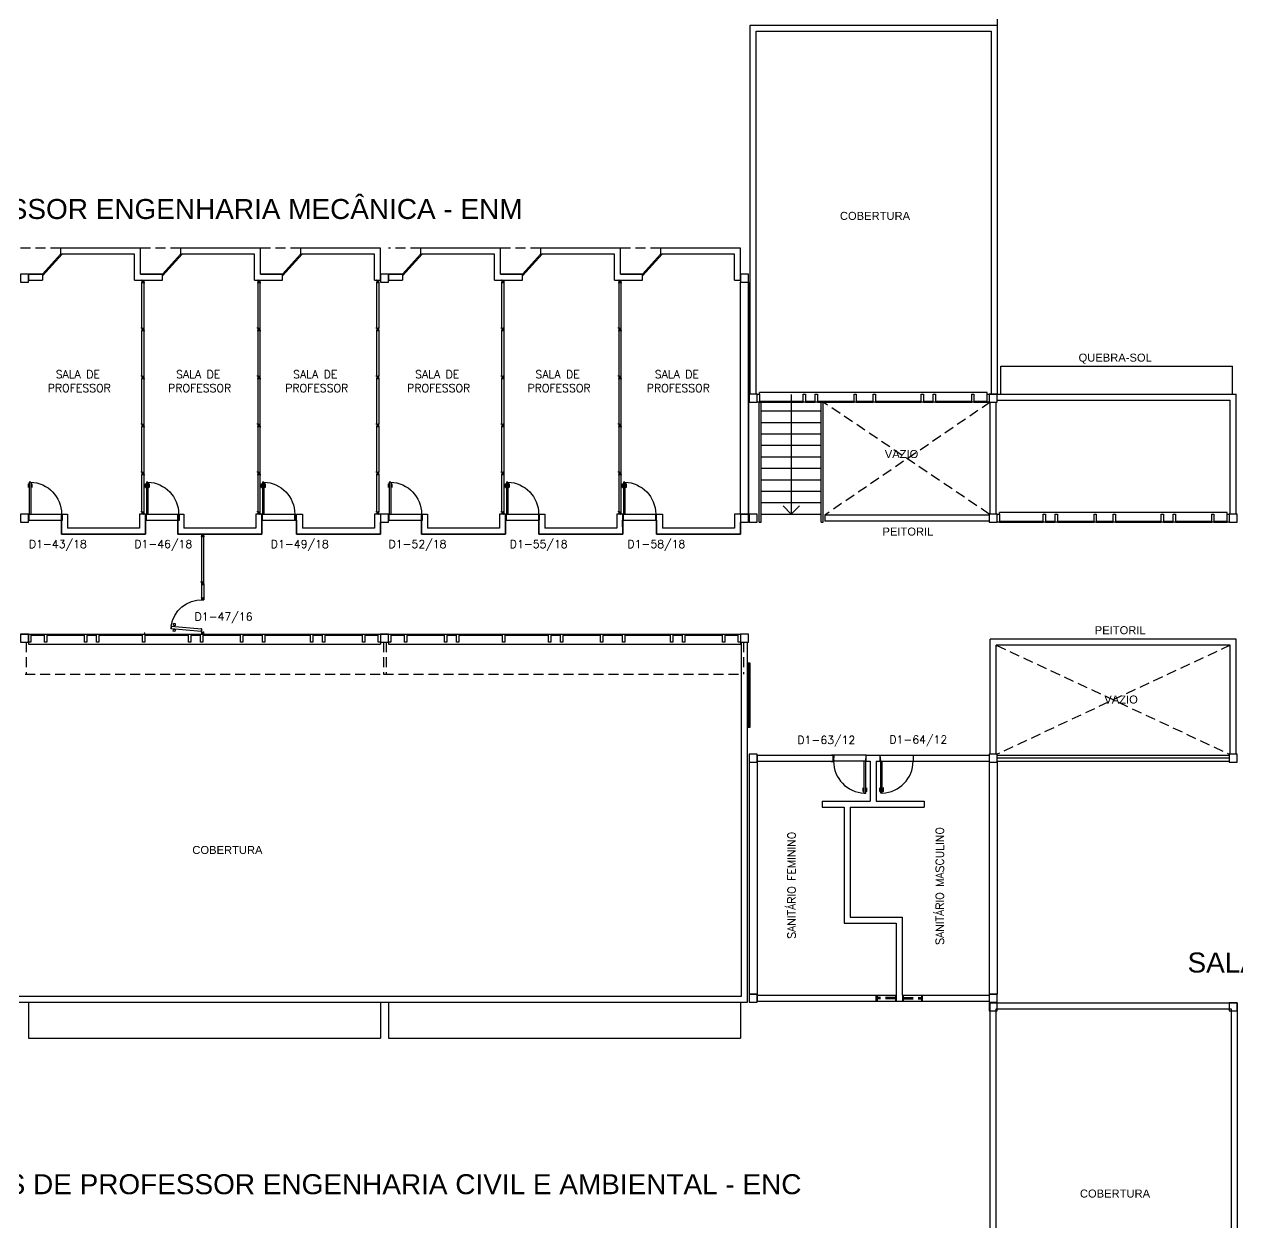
# Model space of a CAD drawing. Header units: millimetres. Extents: x 2280 to 2568, y 1267 to 1403.
# Drawn here: x 2357.79 to 2388.12, y 1322.44 to 1352.4 of the extents above; entities that cross this region are included whole.
import ezdxf

# ---------------------------------------------------------------- set-up
doc = ezdxf.new("R2010")
doc.units = ezdxf.units.MM
doc.linetypes.add('HIDDEN', pattern=[0.375, 0.25, -0.125])
for name, color, linetype in [('1', 1, 'Continuous'), ('ALV', 2, 'Continuous'), ('ALVENARIA', 2, 'Continuous'), ('DIV', 2, 'Continuous'), ('ENDEREÇO NOVO', 2, 'Continuous'), ('ESQ', 1, 'Continuous'), ('ESQUADRIAS', 1, 'Continuous'), ('ESTRUT', 2, 'Continuous'), ('JAN2', 1, 'HIDDEN'), ('MACANETA', 2, 'Continuous'), ('MARCO', 2, 'Continuous'), ('PainelFELTRO', 2, 'Continuous'), ('PISO', 1, 'Continuous'), ('PL-Áreas-Depto', 2, 'Continuous'), ('PORTA', 2, 'Continuous'), ('PROJ', 1, 'HIDDEN'), ('SOLEIRA', 1, 'Continuous'), ('TEXTO', 2, 'Continuous'), ('USO', 2, 'Continuous')]:
    doc.layers.add(name, color=color, linetype=linetype)
doc.styles.get("Standard").update_dxf_attribs({"font": 'arial.ttf'})
doc.styles.add('UNB-100', font='simplex.shx', dxfattribs={"height": 0.2})

# ---------------------------------------------------------------- blocks, each defined once
blk = doc.blocks.new('DOOR80')
at = {"layer": 'MACANETA', "color": 1}
for p, q in [((-0.015, -0.665), (-0.01, -0.665)), ((-0.015, -0.755), (-0.015, -0.665)), ((-0.015, -0.755), (0.012, -0.755)), ((-0.01, -0.755), (-0.01, -0.665)), ((-0.01, -0.735), (0.012, -0.735)), ((0.012, -0.763), (0.012, -0.728)), ((0.012, -0.728), (0.015, -0.728)), ((0.012, -0.763), (0.015, -0.763)), ((0.053, -0.728), (0.05, -0.728)), ((0.053, -0.763), (0.05, -0.763)), ((0.053, -0.763), (0.053, -0.728)), ((0.075, -0.735), (0.053, -0.735)), ((0.08, -0.755), (0.053, -0.755)), ((0.08, -0.665), (0.075, -0.665)), ((0.075, -0.755), (0.075, -0.665)), ((0.08, -0.755), (0.08, -0.665))]:
    blk.add_line(p, q, dxfattribs=at)
at = {"layer": 'PORTA'}
for p, q in [((0.015, -0.8), (0.015, 0)), ((0.015, 0), (0.05, 0)), ((0.05, -0.8), (0.05, 0)), ((0.05, -0.8), (0.015, -0.8))]:
    blk.add_line(p, q, dxfattribs=at)
at = {"layer": 'PORTA', "color": 1}
blk.add_arc((0.02, 0), 0.8, 272.1491, 0, dxfattribs=at)
blk = doc.blocks.new('DOOR-80')
at = {"layer": 'MACANETA', "color": 1}
for p, q in [((-0.08, -0.755), (-0.08, -0.665)), ((-0.08, -0.665), (-0.075, -0.665)), ((-0.08, -0.755), (-0.053, -0.755)), ((-0.075, -0.755), (-0.075, -0.665)), ((-0.075, -0.735), (-0.053, -0.735)), ((-0.053, -0.728), (-0.05, -0.728)), ((-0.053, -0.763), (-0.053, -0.728)), ((-0.053, -0.763), (-0.05, -0.763)), ((-0.012, -0.728), (-0.015, -0.728)), ((-0.012, -0.763), (-0.015, -0.763)), ((-0.012, -0.763), (-0.012, -0.728)), ((0.01, -0.735), (-0.012, -0.735)), ((0.015, -0.755), (-0.012, -0.755)), ((0.01, -0.755), (0.01, -0.665)), ((0.015, -0.665), (0.01, -0.665)), ((0.015, -0.755), (0.015, -0.665))]:
    blk.add_line(p, q, dxfattribs=at)
at = {"layer": 'PORTA'}
for p, q in [((-0.05, -0.8), (-0.05, 0)), ((-0.015, 0), (-0.05, 0)), ((-0.015, -0.8), (-0.015, 0)), ((-0.05, -0.8), (-0.015, -0.8))]:
    blk.add_line(p, q, dxfattribs=at)
at = {"layer": 'PORTA', "color": 1}
blk.add_arc((-0.02, 0), 0.8, 180, 267.8509, dxfattribs=at)
blk = doc.blocks.new('PORTA80')
at = {"layer": 'MARCO'}
for p, q in [((0, 0), (0.02, 0)), ((0, -0.15), (0, 0)), ((0.02, -0.15), (0.02, 0)), ((-0.002, -0.15), (-0.002, -0.15)), ((-0.002, -0.15), (-0.002, -0.15)), ((-0.002, -0.15), (-0.002, -0.15)), ((0.02, -0.15), (0, -0.15)), ((0.005, 0), (0.005, 0)), ((0.005, 0), (0.005, 0)), ((0.827, 0), (0.847, 0)), ((0.827, -0.15), (0.827, 0)), ((0.827, -0.15), (0.847, -0.15)), ((0.828, 0), (0.828, 0)), ((0.828, 0), (0.828, 0)), ((0.828, 0), (0.828, 0)), ((0.828, -0.15), (0.828, -0.15)), ((0.828, -0.15), (0.828, -0.15)), ((0.828, -0.15), (0.828, -0.15)), ((0.847, -0.15), (0.847, 0))]:
    blk.add_line(p, q, dxfattribs=at)
at = {"layer": 'SOLEIRA'}
for p, q in [((0.02, -0.15), (0.828, -0.15)), ((0.048, 0), (0.828, 0))]:
    blk.add_line(p, q, dxfattribs=at)
at = {"layer": 'PORTA', "xscale": -1, "rotation": 179.9999999948552}
blk.add_blockref('DOOR80', (0.005, 0), dxfattribs=at)
blk = doc.blocks.new('ESQ9')
at = {"layer": 'ALV'}
blk.add_line((-0.2, 0), (0, 0), dxfattribs=at)
at = {"layer": 'ESQ'}
for p, q in [((0.055, 0), (8.745, 0)), ((0, -0.2), (0, -0.25)), ((0, -0.25), (8.8, -0.25)), ((0.055, -0.025), (0.4, -0.025)), ((0.455, -0.025), (1.4, -0.025)), ((1.455, -0.025), (1.7, -0.025)), ((1.755, -0.025), (2.85, -0.025)), ((2.905, -0.025), (4, -0.025)), ((4.055, -0.025), (4.3, -0.025)), ((4.355, -0.025), (5.3, -0.025)), ((5.355, -0.025), (5.85, -0.025)), ((5.905, -0.025), (7.05, -0.025)), ((7.105, -0.025), (7.35, -0.025)), ((7.405, -0.025), (8.35, -0.025)), ((8.405, -0.025), (8.745, -0.025)), ((8.8, -0.2), (8.8, -0.25))]:
    blk.add_line(p, q, dxfattribs=at)
for points in [[(0, 0), (0.055, 0), (0.055, -0.2), (0, -0.2)], [(0.4, 0), (0.455, 0), (0.455, -0.2), (0.4, -0.2)], [(1.4, 0), (1.455, 0), (1.455, -0.2), (1.4, -0.2)], [(1.7, 0), (1.755, 0), (1.755, -0.2), (1.7, -0.2)], [(2.85, 0), (2.905, 0), (2.905, -0.2), (2.85, -0.2)], [(4, 0), (4.055, 0), (4.055, -0.2), (4, -0.2)], [(4.3, 0), (4.355, 0), (4.355, -0.2), (4.3, -0.2)], [(5.3, 0), (5.355, 0), (5.355, -0.2), (5.3, -0.2)], [(5.85, 0), (5.905, 0), (5.905, -0.2), (5.85, -0.2)], [(7.05, 0), (7.105, 0), (7.105, -0.2), (7.05, -0.2)], [(7.35, 0), (7.405, 0), (7.405, -0.2), (7.35, -0.2)], [(8.35, 0), (8.405, 0), (8.405, -0.2), (8.35, -0.2)], [(8.745, 0), (8.8, 0), (8.8, -0.2), (8.745, -0.2)]]:
    blk.add_lwpolyline(points, close=True, dxfattribs=at)
blk = doc.blocks.new('MTDIV')
for p, q in [((-0.0285, 0.0185), (-0.0285, 0.0285)), ((-0.0185, 0.0285), (-0.0285, 0.0285)), ((-0.0265, 0.0185), (-0.0285, 0.0185)), ((-0.0265, 0.0235), (-0.0265, 0.0265)), ((-0.0265, 0.0265), (-0.0185, 0.0265)), ((-0.0265, 0.0235), (0.0265, 0.0235)), ((-0.0215, 0.0235), (-0.0265, 0.0235)), ((-0.0265, 0.0185), (-0.0265, 0.0215)), ((-0.0265, 0.0215), (-0.0235, 0.0215)), ((-0.0235, 0.0215), (-0.0235, -0.0215)), ((-0.0215, 0.0235), (-0.0215, 0.0215)), ((-0.0215, 0.0215), (0.0215, 0.0215)), ((-0.0215, 0.0195), (0.0195, 0.0195)), ((-0.0215, 0.0195), (-0.0215, -0.0195)), ((-0.0185, 0.0265), (-0.0185, 0.0285)), ((-0.0049, 0), (0.0049, 0)), ((0, -0.0049), (0, 0.0049)), ((0.0115, 0.0095), (0.0115, 0.0075)), ((0.0195, 0.0095), (0.0115, 0.0095)), ((0.0215, 0.0075), (0.0115, 0.0075)), ((0.0135, 0.0075), (0.0135, 0.0055)), ((0.0215, 0.0055), (0.0135, 0.0055)), ((0.0185, 0.0265), (0.0185, 0.0285)), ((0.0185, 0.0285), (0.0285, 0.0285)), ((0.0185, 0.0265), (0.0265, 0.0265)), ((0.0195, 0.0195), (0.0195, 0.0095)), ((0.0215, 0.0235), (0.0215, 0.0075)), ((0.0215, 0.0235), (0.0265, 0.0235)), ((0.0215, 0.0055), (0.0215, -0.0055)), ((0.0235, 0.0215), (0.0235, -0.0215)), ((0.0265, 0.0215), (0.0235, 0.0215)), ((0.0265, 0.0235), (0.0265, 0.0265)), ((0.0265, 0.0185), (0.0265, 0.0215)), ((0.0265, 0.0185), (0.0285, 0.0185)), ((0.0285, 0.0185), (0.0285, 0.0285)), ((-0.0285, -0.0185), (-0.0285, -0.0285)), ((-0.0285, -0.0185), (-0.0265, -0.0185)), ((-0.0185, -0.0285), (-0.0285, -0.0285)), ((-0.0265, -0.0185), (-0.0265, -0.0215)), ((-0.0265, -0.0215), (-0.0235, -0.0215)), ((0.0265, -0.0235), (-0.0265, -0.0235)), ((-0.0265, -0.0235), (-0.0265, -0.0265)), ((-0.0215, -0.0235), (-0.0265, -0.0235)), ((-0.0185, -0.0265), (-0.0265, -0.0265)), ((-0.0215, -0.0195), (0.0195, -0.0195)), ((-0.0215, -0.0215), (0.0215, -0.0215)), ((-0.0215, -0.0215), (-0.0215, -0.0235)), ((-0.0185, -0.0265), (-0.0185, -0.0285)), ((0.0115, -0.0075), (0.0115, -0.0095)), ((0.0215, -0.0075), (0.0115, -0.0075)), ((0.0195, -0.0095), (0.0115, -0.0095)), ((0.0135, -0.0055), (0.0135, -0.0075)), ((0.0215, -0.0055), (0.0135, -0.0055)), ((0.0185, -0.0265), (0.0185, -0.0285)), ((0.0265, -0.0265), (0.0185, -0.0265)), ((0.0185, -0.0285), (0.0285, -0.0285)), ((0.0195, -0.0095), (0.0195, -0.0195)), ((0.0215, -0.0075), (0.0215, -0.0235)), ((0.0215, -0.0235), (0.0265, -0.0235)), ((0.0265, -0.0215), (0.0235, -0.0215)), ((0.0265, -0.0185), (0.0265, -0.0215)), ((0.0285, -0.0185), (0.0265, -0.0185)), ((0.0265, -0.0235), (0.0265, -0.0265)), ((0.0285, -0.0185), (0.0285, -0.0285))]:
    blk.add_line(p, q)
blk = doc.blocks.new('DIV12')
for p, q in [((-0.005, 0), (0.005, 0)), ((0, -0.005), (0, 0.005)), ((0.024, 0.018), (0.028, 0.018)), ((0.024, 0.018), (0.024, 0.016)), ((0.024, 0.016), (0.028, 0.016)), ((0.028, 0.03), (0.043, 0.03)), ((0.028, 0.018), (0.028, 0.03)), ((0.028, -0.017), (0.028, 0.016)), ((0.03, 0.028), (1.169, 0.028)), ((0.03, -0.029), (0.03, 0.028)), ((0.043, 0.03), (0.043, 0.028)), ((1.157, 0.03), (1.157, 0.028)), ((1.171, 0.03), (1.157, 0.03)), ((1.169, -0.029), (1.169, 0.028)), ((1.171, 0.018), (1.171, 0.03)), ((1.176, 0.018), (1.171, 0.018)), ((1.176, 0.016), (1.171, 0.016)), ((1.171, -0.017), (1.171, 0.016)), ((1.176, 0.018), (1.176, 0.016)), ((1.195, 0), (1.205, 0)), ((1.2, -0.005), (1.2, 0.005)), ((0.024, -0.017), (0.028, -0.017)), ((0.024, -0.017), (0.024, -0.019)), ((0.024, -0.019), (0.028, -0.019)), ((0.028, -0.031), (0.028, -0.019)), ((0.028, -0.031), (0.043, -0.031)), ((0.03, -0.029), (1.169, -0.029)), ((0.043, -0.029), (0.043, -0.031)), ((1.157, -0.029), (1.157, -0.031)), ((1.171, -0.031), (1.157, -0.031)), ((1.176, -0.017), (1.171, -0.017)), ((1.176, -0.019), (1.171, -0.019)), ((1.171, -0.031), (1.171, -0.019)), ((1.176, -0.017), (1.176, -0.019))]:
    blk.add_line(p, q)
blk = doc.blocks.new('ESQ6')
at = {"layer": 'ESQ'}
for p, q in [((-0.24, 5.745), (-0.24, 0.055)), ((-0.2, 5.745), (-0.24, 5.745)), ((-0.2, 5.745), (-0.2, 5.745)), ((-0.025, 5.415), (-0.025, 5.745)), ((0, 5.415), (0, 5.745)), ((-0.025, 4.455), (-0.025, 5.36)), ((0, 4.455), (0, 5.36)), ((-0.025, 4.155), (-0.025, 4.4)), ((0, 4.155), (0, 4.4)), ((-0.025, 2.955), (-0.025, 4.1)), ((0, 2.955), (0, 4.1)), ((-0.025, 2.475), (-0.025, 2.9)), ((0, 2.475), (0, 2.9)), ((-0.025, 1.505), (-0.025, 2.42)), ((0, 1.505), (0, 2.42)), ((-0.025, 1.205), (-0.025, 1.45)), ((0, 1.205), (0, 1.45)), ((-0.025, 0.055), (-0.025, 1.15)), ((0, 0.055), (0, 1.15)), ((-0.2, 0.055), (-0.24, 0.055))]:
    blk.add_line(p, q, dxfattribs=at)
for points in [[(0, 5.745), (-0.2, 5.745), (-0.2, 5.8), (0, 5.8)], [(0, 5.36), (-0.2, 5.36), (-0.2, 5.415), (0, 5.415)], [(0, 4.4), (-0.2, 4.4), (-0.2, 4.455), (0, 4.455)], [(0, 4.1), (-0.2, 4.1), (-0.2, 4.155), (0, 4.155)], [(0, 2.9), (-0.2, 2.9), (-0.2, 2.955), (0, 2.955)], [(0, 2.42), (-0.2, 2.42), (-0.2, 2.475), (0, 2.475)], [(0, 1.45), (-0.2, 1.45), (-0.2, 1.505), (0, 1.505)], [(0, 1.15), (-0.2, 1.15), (-0.2, 1.205), (0, 1.205)], [(0, 0), (-0.2, 0), (-0.2, 0.055), (0, 0.055)]]:
    blk.add_lwpolyline(points, close=True, dxfattribs=at)
blk = doc.blocks.new('PainelFELTRO')
at = {"layer": 'PainelFELTRO'}
blk.add_hatch(color=256, dxfattribs=at).paths.add_polyline_path([(0.01, 0.06), (0.01, 0.03), (1.59, 0.03), (1.59, 0.06)])
for p, q in [((1.6, 0.07), (0, 0.07)), ((0, 0.07), (0, 0.02)), ((0, 0.02), (1.6, 0.02)), ((1.59, 0.06), (0.01, 0.06)), ((0.01, 0.06), (0.01, 0.03)), ((0.01, 0.03), (1.59, 0.03)), ((1.59, 0.03), (1.59, 0.06)), ((1.6, 0.02), (1.6, 0.07))]:
    blk.add_line(p, q, dxfattribs=at)
at = {"layer": 'PainelFELTRO', "color": 1}
for p, q in [((0, 0), (1.6, 0)), ((0.05, 0.02), (0.05, 0)), ((1.55, 0), (1.55, 0.02))]:
    blk.add_line(p, q, dxfattribs=at)
blk = doc.blocks.new('PLXD')
at = {"color": 1}
for p, q in [((-0.194, 0.727), (-0.233, 0.723)), ((-0.229, 0.673), (-0.233, 0.723)), ((-0.189, 0.677), (-0.229, 0.673)), ((-0.192, 0.712), (-0.194, 0.727)), ((-0.164, 0.714), (-0.192, 0.712)), ((-0.162, 0.694), (-0.19, 0.692)), ((-0.189, 0.677), (-0.19, 0.692)), ((-0.107, 0.719), (-0.079, 0.722)), ((-0.106, 0.7), (-0.077, 0.702)), ((-0.08, 0.737), (-0.041, 0.74)), ((-0.079, 0.722), (-0.08, 0.737)), ((-0.076, 0.687), (-0.077, 0.702)), ((-0.076, 0.687), (-0.036, 0.691)), ((-0.036, 0.691), (-0.041, 0.74))]:
    blk.add_line(p, q, dxfattribs=at)
at = {"color": 2}
for p, q in [((-0.172, 0.786), (-0.161, 0.787)), ((-0.172, 0.786), (-0.171, 0.772)), ((-0.169, 0.772), (-0.171, 0.772)), ((-0.17, 0.784), (-0.114, 0.789)), ((-0.17, 0.784), (-0.103, 0.028)), ((-0.159, 0.792), (-0.161, 0.792)), ((-0.161, 0.792), (-0.161, 0.787)), ((-0.159, 0.792), (-0.159, 0.787)), ((-0.159, 0.787), (-0.126, 0.79)), ((-0.124, 0.795), (-0.126, 0.795)), ((-0.124, 0.795), (-0.124, 0.79)), ((-0.124, 0.79), (-0.112, 0.791)), ((-0.114, 0.789), (-0.046, 0.033)), ((-0.112, 0.791), (-0.11, 0.777)), ((-0.105, 0.026), (-0.106, 0.04)), ((-0.104, 0.04), (-0.106, 0.04)), ((-0.105, 0.026), (-0.093, 0.027)), ((-0.103, 0.028), (-0.046, 0.033)), ((-0.092, 0.022), (-0.093, 0.027)), ((-0.09, 0.022), (-0.092, 0.022)), ((-0.091, 0.027), (-0.058, 0.03)), ((-0.09, 0.022), (-0.091, 0.027)), ((-0.057, 0.025), (-0.058, 0.03)), ((-0.055, 0.025), (-0.057, 0.025)), ((-0.056, 0.03), (-0.044, 0.031)), ((-0.055, 0.025), (-0.056, 0.03)), ((-0.045, 0.045), (-0.047, 0.045)), ((-0.044, 0.031), (-0.045, 0.045)), ((-0.008, 0), (0.006, 0)), ((0, 0.007), (0, -0.006))]:
    blk.add_line(p, q, dxfattribs=at)
for p, q in [((-0.126, 0.795), (-0.126, 0.79)), ((-0.11, 0.777), (-0.112, 0.777))]:
    blk.add_line(p, q)
at = {"color": 1}
blk.add_arc((-0.064, 0.029), 0.764, 98.125, 182.1419, dxfattribs=at)
blk = doc.blocks.new('G')
at = {"layer": 'DIV'}
for p, q in [((65.356, 72.4), (65.356, 72.385)), ((65.356, 72.4), (65.368, 72.4)), ((65.358, 72.385), (65.356, 72.385)), ((65.358, 72.398), (65.358, 72.013)), ((65.358, 72.398), (65.415, 72.398)), ((65.368, 72.405), (65.368, 72.4)), ((65.37, 72.405), (65.368, 72.405)), ((65.37, 72.405), (65.37, 72.4)), ((65.37, 72.4), (65.403, 72.4)), ((65.381, 72.428), (65.392, 72.428)), ((65.386, 72.433), (65.386, 72.423)), ((65.403, 72.405), (65.403, 72.4)), ((65.405, 72.405), (65.403, 72.405)), ((65.405, 72.405), (65.405, 72.4)), ((65.405, 72.4), (65.417, 72.4)), ((65.415, 72.398), (65.415, 72.012)), ((65.417, 72.385), (65.415, 72.385)), ((65.417, 72.4), (65.417, 72.385)), ((65.356, 71.214), (65.368, 71.214)), ((65.37, 71.209), (65.368, 71.209)), ((65.405, 71.209), (65.403, 71.209))]:
    blk.add_line(p, q, dxfattribs=at)
at = {"layer": 'MACANETA'}
blk.add_line((65.387, 72.013), (65.415, 72.013), dxfattribs=at)
at = {"layer": 'DIV', "rotation": 270}
blk.add_blockref('DIV12', (65.386, 73.628), dxfattribs=at)
at = {"layer": 'DIV'}
for p in [(65.386, 72.428), (65.386, 72.042), (65.386, 71.185)]:
    blk.add_blockref('MTDIV', p, dxfattribs=at)
at = {"layer": 'DIV', "xscale": -1, "rotation": 90.00000000000159}
blk.add_blockref('PLXD', (65.387, 71.185), dxfattribs=at)

msp = doc.modelspace()

# ---------------------------------------------------------------- linework, layer by layer
at = {"layer": '1'}
msp.add_lwpolyline([(2376.962, 1343.144), (2376.962, 1340.158), (2376.76, 1340.361), (2376.962, 1340.158), (2377.165, 1340.361)], dxfattribs=at)
at = {"layer": 'ALV'}
for p, q in [((2382.112, 1352.578), (2382.112, 1343.158)), ((2375.937, 1352.378), (2382.112, 1352.378)), ((2375.937, 1343.158), (2375.937, 1352.378)), ((2376.087, 1352.228), (2381.962, 1352.228)), ((2376.087, 1343.158), (2376.087, 1352.228)), ((2381.962, 1352.228), (2381.962, 1343.158)), ((2357.892, 1346.158), (2357.892, 1346.008)), ((2366.892, 1346.158), (2366.892, 1346.008)), ((2375.692, 1345.958), (2375.892, 1345.958)), ((2382.202, 1343.858), (2387.993, 1343.858)), ((2382.202, 1343.158), (2382.202, 1343.858)), ((2387.993, 1343.158), (2387.993, 1343.858)), ((2381.937, 1343.158), (2388.087, 1343.158)), ((2382.112, 1343.008), (2387.937, 1343.008)), ((2387.937, 1340.158), (2387.937, 1343.008)), ((2388.087, 1340.158), (2388.087, 1343.158)), ((2381.937, 1340.158), (2381.937, 1342.958)), ((2382.087, 1340.158), (2382.087, 1342.958)), ((2375.692, 1340.158), (2375.892, 1340.158)), ((2381.912, 1340.133), (2377.799, 1340.133)), ((2377.799, 1340.133), (2377.799, 1339.983)), ((2381.912, 1339.983), (2377.799, 1339.983)), ((2357.892, 1337.133), (2357.892, 1336.983)), ((2375.717, 1328.108), (2375.717, 1336.958)), ((2375.867, 1327.958), (2375.867, 1336.958)), ((2388.087, 1337.033), (2381.937, 1337.033)), ((2381.937, 1334.158), (2381.937, 1337.033)), ((2388.087, 1334.158), (2388.087, 1337.033)), ((2387.937, 1336.883), (2382.087, 1336.883)), ((2382.087, 1334.158), (2382.087, 1336.883)), ((2387.937, 1334.158), (2387.937, 1336.883)), ((2375.912, 1333.958), (2376.112, 1333.958)), ((2376.112, 1334.133), (2376.112, 1333.958)), ((2381.912, 1334.133), (2381.912, 1333.958)), ((2381.912, 1333.958), (2382.112, 1333.958)), ((2382.112, 1334.133), (2387.912, 1334.133)), ((2382.112, 1333.983), (2387.912, 1333.983)), ((2375.912, 1328.158), (2376.112, 1328.158)), ((2376.112, 1328.158), (2376.112, 1327.983)), ((2381.912, 1328.158), (2382.112, 1328.158)), ((2381.912, 1328.158), (2381.912, 1327.983)), ((2348.717, 1327.958), (2375.867, 1327.958)), ((2348.867, 1328.108), (2375.717, 1328.108)), ((2357.892, 1327.958), (2357.892, 1327.058)), ((2366.692, 1327.958), (2366.692, 1327.058)), ((2366.892, 1327.958), (2366.892, 1327.058)), ((2375.692, 1327.958), (2375.692, 1327.058)), ((2381.937, 1327.938), (2388.112, 1327.938)), ((2381.937, 1318.718), (2381.937, 1327.938)), ((2388.112, 1327.938), (2388.112, 1318.718)), ((2382.087, 1327.788), (2387.962, 1327.788)), ((2382.087, 1318.718), (2382.087, 1327.788)), ((2387.962, 1327.788), (2387.962, 1318.718)), ((2357.892, 1327.058), (2366.692, 1327.058)), ((2366.892, 1327.058), (2375.692, 1327.058))]:
    msp.add_line(p, q, dxfattribs=at)
at = {"layer": 'ALVENARIA'}
for p, q in [((2358.692, 1346.808), (2358.692, 1346.658)), ((2360.692, 1346.808), (2358.692, 1346.808)), ((2360.542, 1346.658), (2358.692, 1346.658)), ((2360.542, 1346.008), (2360.542, 1346.658)), ((2360.692, 1346.158), (2360.692, 1346.808)), ((2363.692, 1346.808), (2361.692, 1346.808)), ((2361.692, 1346.808), (2361.692, 1346.658)), ((2363.542, 1346.658), (2361.692, 1346.658)), ((2363.542, 1346.008), (2363.542, 1346.658)), ((2363.692, 1346.158), (2363.692, 1346.808)), ((2366.692, 1346.808), (2364.692, 1346.808)), ((2364.692, 1346.808), (2364.692, 1346.658)), ((2366.542, 1346.658), (2364.692, 1346.658)), ((2366.542, 1346.008), (2366.542, 1346.658)), ((2366.692, 1346.008), (2366.692, 1346.808)), ((2369.692, 1346.808), (2367.692, 1346.808)), ((2367.692, 1346.808), (2367.692, 1346.658)), ((2369.542, 1346.658), (2367.692, 1346.658)), ((2369.542, 1346.008), (2369.542, 1346.658)), ((2369.692, 1346.158), (2369.692, 1346.808)), ((2372.692, 1346.808), (2370.692, 1346.808)), ((2370.692, 1346.808), (2370.692, 1346.658)), ((2372.542, 1346.658), (2370.692, 1346.658)), ((2372.542, 1346.008), (2372.542, 1346.658)), ((2372.692, 1346.158), (2372.692, 1346.808)), ((2375.692, 1346.808), (2373.692, 1346.808)), ((2373.692, 1346.808), (2373.692, 1346.658)), ((2375.542, 1346.658), (2373.692, 1346.658)), ((2375.542, 1346.008), (2375.542, 1346.658)), ((2375.692, 1346.008), (2375.692, 1346.808)), ((2357.892, 1346.158), (2358.242, 1346.158)), ((2357.892, 1346.008), (2358.242, 1346.008)), ((2358.242, 1346.158), (2358.242, 1346.008)), ((2360.542, 1346.008), (2361.242, 1346.008)), ((2360.692, 1346.158), (2361.242, 1346.158)), ((2361.242, 1346.008), (2361.242, 1346.158)), ((2363.542, 1346.008), (2364.242, 1346.008)), ((2363.692, 1346.158), (2364.242, 1346.158)), ((2364.242, 1346.008), (2364.242, 1346.158)), ((2366.542, 1346.008), (2366.692, 1346.008)), ((2366.892, 1346.158), (2367.242, 1346.158)), ((2366.892, 1346.008), (2367.242, 1346.008)), ((2367.242, 1346.158), (2367.242, 1346.008)), ((2369.542, 1346.008), (2370.242, 1346.008)), ((2369.692, 1346.158), (2370.242, 1346.158)), ((2370.242, 1346.008), (2370.242, 1346.158)), ((2372.542, 1346.008), (2373.242, 1346.008)), ((2372.692, 1346.158), (2373.242, 1346.158)), ((2373.242, 1346.008), (2373.242, 1346.158)), ((2375.542, 1346.008), (2375.692, 1346.008)), ((2375.692, 1340.158), (2375.692, 1345.958)), ((2375.892, 1345.958), (2375.892, 1340.158)), ((2358.72, 1339.658), (2358.72, 1340.158)), ((2358.72, 1340.158), (2358.87, 1340.158)), ((2358.87, 1340.158), (2358.87, 1339.808)), ((2360.82, 1340.158), (2360.67, 1340.158)), ((2360.67, 1340.158), (2360.67, 1339.808)), ((2360.82, 1340.158), (2360.82, 1339.658)), ((2361.622, 1339.658), (2361.622, 1340.158)), ((2361.622, 1340.158), (2361.772, 1340.158)), ((2361.772, 1340.158), (2361.772, 1339.808)), ((2363.722, 1340.158), (2363.572, 1340.158)), ((2363.572, 1340.158), (2363.572, 1339.808)), ((2363.722, 1340.158), (2363.722, 1339.658)), ((2364.592, 1339.658), (2364.592, 1340.158)), ((2364.592, 1340.158), (2364.742, 1340.158)), ((2364.742, 1340.158), (2364.742, 1339.808)), ((2366.692, 1340.158), (2366.542, 1340.158)), ((2366.542, 1340.158), (2366.542, 1339.808)), ((2366.692, 1340.158), (2366.692, 1339.658)), ((2367.72, 1340.158), (2367.87, 1340.158)), ((2367.72, 1339.658), (2367.72, 1340.158)), ((2367.87, 1340.158), (2367.87, 1339.808)), ((2369.67, 1340.158), (2369.67, 1339.808)), ((2369.82, 1340.158), (2369.67, 1340.158)), ((2369.82, 1340.158), (2369.82, 1339.658)), ((2370.646, 1340.158), (2370.796, 1340.158)), ((2370.646, 1339.658), (2370.646, 1340.158)), ((2370.796, 1340.158), (2370.796, 1339.808)), ((2372.596, 1340.158), (2372.596, 1339.808)), ((2372.746, 1340.158), (2372.596, 1340.158)), ((2372.746, 1340.158), (2372.746, 1339.658)), ((2373.592, 1339.658), (2373.592, 1340.158)), ((2373.592, 1340.158), (2373.742, 1340.158)), ((2373.742, 1340.158), (2373.742, 1339.808)), ((2375.542, 1340.158), (2375.542, 1339.808)), ((2375.692, 1340.158), (2375.542, 1340.158)), ((2375.692, 1340.158), (2375.692, 1339.658)), ((2360.82, 1339.658), (2358.72, 1339.658)), ((2360.67, 1339.808), (2358.87, 1339.808)), ((2363.722, 1339.658), (2361.622, 1339.658)), ((2363.572, 1339.808), (2361.772, 1339.808)), ((2366.692, 1339.658), (2364.592, 1339.658)), ((2366.542, 1339.808), (2364.742, 1339.808)), ((2369.82, 1339.658), (2367.72, 1339.658)), ((2369.67, 1339.808), (2367.87, 1339.808)), ((2372.746, 1339.658), (2370.646, 1339.658)), ((2372.596, 1339.808), (2370.796, 1339.808)), ((2375.692, 1339.658), (2373.592, 1339.658)), ((2375.542, 1339.808), (2373.742, 1339.808)), ((2375.912, 1333.958), (2375.912, 1328.158)), ((2376.112, 1334.133), (2378.007, 1334.133)), ((2376.112, 1333.983), (2378.007, 1333.983)), ((2376.112, 1333.958), (2376.112, 1328.158)), ((2378.007, 1333.983), (2378.007, 1334.133)), ((2378.837, 1333.983), (2378.837, 1334.133)), ((2378.837, 1334.133), (2379.187, 1334.133)), ((2378.837, 1333.983), (2378.937, 1333.983)), ((2378.937, 1333.983), (2378.937, 1332.983)), ((2379.087, 1333.983), (2379.187, 1333.983)), ((2379.087, 1333.983), (2379.087, 1332.983)), ((2379.187, 1333.983), (2379.187, 1334.133)), ((2380.017, 1333.983), (2380.017, 1334.133)), ((2380.017, 1334.133), (2381.912, 1334.133)), ((2380.017, 1333.983), (2381.912, 1333.983)), ((2381.912, 1333.958), (2381.912, 1328.158)), ((2382.112, 1333.958), (2382.112, 1328.158)), ((2377.737, 1332.983), (2378.937, 1332.983)), ((2377.737, 1332.983), (2377.737, 1332.833)), ((2379.087, 1332.983), (2380.287, 1332.983)), ((2380.287, 1332.983), (2380.287, 1332.833)), ((2377.737, 1332.833), (2378.287, 1332.833)), ((2378.287, 1332.833), (2378.287, 1329.933)), ((2378.437, 1332.833), (2378.437, 1330.083)), ((2378.437, 1332.833), (2380.287, 1332.833)), ((2378.287, 1329.933), (2379.587, 1329.933)), ((2378.437, 1330.083), (2379.737, 1330.083)), ((2379.587, 1329.933), (2379.587, 1328.133)), ((2379.737, 1330.083), (2379.737, 1328.133)), ((2376.112, 1328.133), (2379.587, 1328.133)), ((2379.086, 1327.983), (2379.086, 1328.133)), ((2379.586, 1328.133), (2379.586, 1327.983)), ((2379.737, 1328.133), (2381.912, 1328.133)), ((2379.738, 1328.133), (2379.738, 1327.983)), ((2380.238, 1327.983), (2380.238, 1328.133)), ((2376.112, 1327.983), (2381.912, 1327.983))]:
    msp.add_line(p, q, dxfattribs=at)
at = {"layer": 'DIV'}
for p, q in [((2360.744, 1341.177), (2360.755, 1341.177)), ((2360.75, 1341.183), (2360.75, 1341.172)), ((2363.646, 1341.177), (2363.656, 1341.177)), ((2363.651, 1341.183), (2363.651, 1341.172)), ((2366.616, 1341.177), (2366.627, 1341.177)), ((2366.621, 1341.183), (2366.621, 1341.172)), ((2369.744, 1341.177), (2369.754, 1341.177)), ((2369.749, 1341.183), (2369.749, 1341.172)), ((2372.67, 1341.177), (2372.68, 1341.177)), ((2372.675, 1341.183), (2372.675, 1341.172)), ((2360.719, 1341.149), (2360.731, 1341.149)), ((2360.719, 1341.149), (2360.719, 1341.135)), ((2360.721, 1341.135), (2360.719, 1341.135)), ((2360.721, 1341.147), (2360.721, 1340.216)), ((2360.721, 1341.147), (2360.778, 1341.147)), ((2360.733, 1341.154), (2360.731, 1341.154)), ((2360.731, 1341.154), (2360.731, 1341.149)), ((2360.733, 1341.154), (2360.733, 1341.149)), ((2360.733, 1341.149), (2360.766, 1341.149)), ((2360.768, 1341.154), (2360.766, 1341.154)), ((2360.766, 1341.154), (2360.766, 1341.149)), ((2360.768, 1341.154), (2360.768, 1341.149)), ((2360.768, 1341.149), (2360.78, 1341.149)), ((2360.778, 1341.147), (2360.778, 1340.216)), ((2360.78, 1341.135), (2360.778, 1341.135)), ((2360.78, 1341.149), (2360.78, 1341.135)), ((2363.62, 1341.149), (2363.632, 1341.149)), ((2363.62, 1341.149), (2363.62, 1341.135)), ((2363.622, 1341.135), (2363.62, 1341.135)), ((2363.622, 1341.147), (2363.622, 1340.216)), ((2363.622, 1341.147), (2363.679, 1341.147)), ((2363.634, 1341.154), (2363.632, 1341.154)), ((2363.632, 1341.154), (2363.632, 1341.149)), ((2363.634, 1341.154), (2363.634, 1341.149)), ((2363.634, 1341.149), (2363.667, 1341.149)), ((2363.669, 1341.154), (2363.667, 1341.154)), ((2363.667, 1341.154), (2363.667, 1341.149)), ((2363.669, 1341.154), (2363.669, 1341.149)), ((2363.669, 1341.149), (2363.681, 1341.149)), ((2363.679, 1341.147), (2363.679, 1340.216)), ((2363.681, 1341.135), (2363.679, 1341.135)), ((2363.681, 1341.149), (2363.681, 1341.135)), ((2366.591, 1341.149), (2366.603, 1341.149)), ((2366.591, 1341.149), (2366.591, 1341.135)), ((2366.593, 1341.135), (2366.591, 1341.135)), ((2366.593, 1341.147), (2366.593, 1340.216)), ((2366.593, 1341.147), (2366.65, 1341.147)), ((2366.605, 1341.154), (2366.603, 1341.154)), ((2366.603, 1341.154), (2366.603, 1341.149)), ((2366.605, 1341.154), (2366.605, 1341.149)), ((2366.605, 1341.149), (2366.638, 1341.149)), ((2366.64, 1341.154), (2366.638, 1341.154)), ((2366.638, 1341.154), (2366.638, 1341.149)), ((2366.64, 1341.154), (2366.64, 1341.149)), ((2366.64, 1341.149), (2366.652, 1341.149)), ((2366.65, 1341.147), (2366.65, 1340.216)), ((2366.652, 1341.135), (2366.65, 1341.135)), ((2366.652, 1341.149), (2366.652, 1341.135)), ((2369.718, 1341.149), (2369.73, 1341.149)), ((2369.718, 1341.149), (2369.718, 1341.135)), ((2369.72, 1341.135), (2369.718, 1341.135)), ((2369.72, 1341.147), (2369.72, 1340.216)), ((2369.72, 1341.147), (2369.777, 1341.147)), ((2369.732, 1341.154), (2369.73, 1341.154)), ((2369.73, 1341.154), (2369.73, 1341.149)), ((2369.732, 1341.154), (2369.732, 1341.149)), ((2369.732, 1341.149), (2369.765, 1341.149)), ((2369.767, 1341.154), (2369.765, 1341.154)), ((2369.765, 1341.154), (2369.765, 1341.149)), ((2369.767, 1341.154), (2369.767, 1341.149)), ((2369.767, 1341.149), (2369.779, 1341.149)), ((2369.777, 1341.147), (2369.777, 1340.216)), ((2369.779, 1341.135), (2369.777, 1341.135)), ((2369.779, 1341.149), (2369.779, 1341.135)), ((2372.644, 1341.149), (2372.644, 1341.135)), ((2372.644, 1341.149), (2372.656, 1341.149)), ((2372.646, 1341.135), (2372.644, 1341.135)), ((2372.646, 1341.147), (2372.646, 1340.216)), ((2372.646, 1341.147), (2372.703, 1341.147)), ((2372.656, 1341.154), (2372.656, 1341.149)), ((2372.658, 1341.154), (2372.656, 1341.154)), ((2372.658, 1341.154), (2372.658, 1341.149)), ((2372.658, 1341.149), (2372.691, 1341.149)), ((2372.691, 1341.154), (2372.691, 1341.149)), ((2372.693, 1341.154), (2372.691, 1341.154)), ((2372.693, 1341.154), (2372.693, 1341.149)), ((2372.693, 1341.149), (2372.705, 1341.149)), ((2372.703, 1341.147), (2372.703, 1340.216)), ((2372.705, 1341.135), (2372.703, 1341.135)), ((2372.705, 1341.149), (2372.705, 1341.135)), ((2360.719, 1340.214), (2360.719, 1340.229)), ((2360.721, 1340.229), (2360.719, 1340.229)), ((2360.719, 1340.214), (2360.731, 1340.214)), ((2360.721, 1340.216), (2360.778, 1340.216)), ((2360.731, 1340.209), (2360.731, 1340.214)), ((2360.733, 1340.209), (2360.731, 1340.209)), ((2360.733, 1340.214), (2360.766, 1340.214)), ((2360.733, 1340.209), (2360.733, 1340.214)), ((2360.744, 1340.186), (2360.755, 1340.186)), ((2360.75, 1340.191), (2360.75, 1340.181)), ((2360.766, 1340.209), (2360.766, 1340.214)), ((2360.768, 1340.209), (2360.766, 1340.209)), ((2360.768, 1340.209), (2360.768, 1340.214)), ((2360.768, 1340.214), (2360.78, 1340.214)), ((2360.78, 1340.229), (2360.778, 1340.229)), ((2360.78, 1340.214), (2360.78, 1340.229)), ((2363.62, 1340.214), (2363.62, 1340.229)), ((2363.622, 1340.229), (2363.62, 1340.229)), ((2363.62, 1340.214), (2363.632, 1340.214)), ((2363.622, 1340.216), (2363.679, 1340.216)), ((2363.632, 1340.209), (2363.632, 1340.214)), ((2363.634, 1340.209), (2363.632, 1340.209)), ((2363.634, 1340.209), (2363.634, 1340.214)), ((2363.634, 1340.214), (2363.667, 1340.214)), ((2363.646, 1340.186), (2363.656, 1340.186)), ((2363.651, 1340.191), (2363.651, 1340.181)), ((2363.667, 1340.209), (2363.667, 1340.214)), ((2363.669, 1340.209), (2363.667, 1340.209)), ((2363.669, 1340.209), (2363.669, 1340.214)), ((2363.669, 1340.214), (2363.681, 1340.214)), ((2363.681, 1340.229), (2363.679, 1340.229)), ((2363.681, 1340.214), (2363.681, 1340.229)), ((2366.591, 1340.214), (2366.591, 1340.229)), ((2366.593, 1340.229), (2366.591, 1340.229)), ((2366.591, 1340.214), (2366.603, 1340.214)), ((2366.593, 1340.216), (2366.65, 1340.216)), ((2366.603, 1340.209), (2366.603, 1340.214)), ((2366.605, 1340.209), (2366.603, 1340.209)), ((2366.605, 1340.209), (2366.605, 1340.214)), ((2366.605, 1340.214), (2366.638, 1340.214)), ((2366.616, 1340.186), (2366.626, 1340.186)), ((2366.621, 1340.191), (2366.621, 1340.181)), ((2366.638, 1340.209), (2366.638, 1340.214)), ((2366.64, 1340.209), (2366.638, 1340.209)), ((2366.64, 1340.209), (2366.64, 1340.214)), ((2366.64, 1340.214), (2366.652, 1340.214)), ((2366.652, 1340.229), (2366.65, 1340.229)), ((2366.652, 1340.214), (2366.652, 1340.229)), ((2369.718, 1340.214), (2369.718, 1340.229)), ((2369.72, 1340.229), (2369.718, 1340.229)), ((2369.718, 1340.214), (2369.73, 1340.214)), ((2369.72, 1340.216), (2369.777, 1340.216)), ((2369.73, 1340.209), (2369.73, 1340.214)), ((2369.732, 1340.209), (2369.73, 1340.209)), ((2369.732, 1340.209), (2369.732, 1340.214)), ((2369.732, 1340.214), (2369.765, 1340.214)), ((2369.744, 1340.186), (2369.754, 1340.186)), ((2369.749, 1340.191), (2369.749, 1340.181)), ((2369.765, 1340.209), (2369.765, 1340.214)), ((2369.767, 1340.209), (2369.765, 1340.209)), ((2369.767, 1340.209), (2369.767, 1340.214)), ((2369.767, 1340.214), (2369.779, 1340.214)), ((2369.779, 1340.229), (2369.777, 1340.229)), ((2369.779, 1340.214), (2369.779, 1340.229)), ((2372.646, 1340.229), (2372.644, 1340.229)), ((2372.644, 1340.214), (2372.644, 1340.229)), ((2372.644, 1340.214), (2372.656, 1340.214)), ((2372.646, 1340.216), (2372.703, 1340.216)), ((2372.656, 1340.209), (2372.656, 1340.214)), ((2372.658, 1340.209), (2372.656, 1340.209)), ((2372.658, 1340.214), (2372.691, 1340.214)), ((2372.658, 1340.209), (2372.658, 1340.214)), ((2372.67, 1340.186), (2372.68, 1340.186)), ((2372.675, 1340.191), (2372.675, 1340.181)), ((2372.691, 1340.209), (2372.691, 1340.214)), ((2372.693, 1340.209), (2372.691, 1340.209)), ((2372.693, 1340.214), (2372.705, 1340.214)), ((2372.693, 1340.209), (2372.693, 1340.214)), ((2372.705, 1340.229), (2372.703, 1340.229)), ((2372.705, 1340.214), (2372.705, 1340.229)), ((2360.787, 1337.187), (2360.797, 1337.187)), ((2360.792, 1337.192), (2360.792, 1337.182))]:
    msp.add_line(p, q, dxfattribs=at)
at = {"layer": 'ESQ'}
for p, q in [((2358.692, 1346.658), (2358.242, 1346.158)), ((2358.733, 1346.658), (2358.242, 1346.114)), ((2361.692, 1346.658), (2361.242, 1346.158)), ((2361.733, 1346.658), (2361.242, 1346.114)), ((2364.733, 1346.658), (2364.242, 1346.114)), ((2364.692, 1346.658), (2364.242, 1346.158)), ((2367.733, 1346.658), (2367.242, 1346.114)), ((2367.692, 1346.658), (2367.242, 1346.158)), ((2370.733, 1346.658), (2370.242, 1346.114)), ((2370.692, 1346.658), (2370.242, 1346.158)), ((2373.692, 1346.658), (2373.242, 1346.158)), ((2373.733, 1346.658), (2373.242, 1346.114)), ((2387.912, 1334.058), (2382.112, 1334.058)), ((2375.692, 1327.958), (2375.692, 1327.908))]:
    msp.add_line(p, q, dxfattribs=at)
at = {"layer": 'ESQUADRIAS'}
for p, q in [((2381.857, 1343.198), (2376.167, 1343.198)), ((2376.167, 1343.158), (2376.167, 1343.198)), ((2376.167, 1342.983), (2377.262, 1342.983)), ((2377.317, 1342.983), (2377.562, 1342.983)), ((2377.617, 1342.983), (2378.532, 1342.983)), ((2378.587, 1342.983), (2379.012, 1342.983)), ((2379.067, 1342.983), (2380.212, 1342.983)), ((2380.267, 1342.983), (2380.512, 1342.983)), ((2380.567, 1342.983), (2381.472, 1342.983)), ((2381.527, 1342.983), (2381.857, 1342.983)), ((2381.857, 1343.158), (2381.857, 1343.198)), ((2381.857, 1343.158), (2381.857, 1343.158)), ((2376.167, 1342.958), (2377.262, 1342.958)), ((2377.317, 1342.958), (2377.562, 1342.958)), ((2377.617, 1342.958), (2378.532, 1342.958)), ((2378.587, 1342.958), (2379.012, 1342.958)), ((2379.067, 1342.958), (2380.212, 1342.958)), ((2380.267, 1342.958), (2380.512, 1342.958)), ((2380.567, 1342.958), (2381.472, 1342.958)), ((2381.527, 1342.958), (2381.857, 1342.958))]:
    msp.add_line(p, q, dxfattribs=at)
for points in [[(2376.112, 1342.958), (2376.112, 1343.158), (2376.167, 1343.158), (2376.167, 1342.958)], [(2377.262, 1342.958), (2377.262, 1343.158), (2377.317, 1343.158), (2377.317, 1342.958)], [(2377.562, 1342.958), (2377.562, 1343.158), (2377.617, 1343.158), (2377.617, 1342.958)], [(2378.532, 1342.958), (2378.532, 1343.158), (2378.587, 1343.158), (2378.587, 1342.958)], [(2379.012, 1342.958), (2379.012, 1343.158), (2379.067, 1343.158), (2379.067, 1342.958)], [(2380.212, 1342.958), (2380.212, 1343.158), (2380.267, 1343.158), (2380.267, 1342.958)], [(2380.512, 1342.958), (2380.512, 1343.158), (2380.567, 1343.158), (2380.567, 1342.958)], [(2381.472, 1342.958), (2381.472, 1343.158), (2381.527, 1343.158), (2381.527, 1342.958)], [(2381.857, 1342.958), (2381.857, 1343.158), (2381.912, 1343.158), (2381.912, 1342.958)]]:
    msp.add_lwpolyline(points, close=True, dxfattribs=at)
at = {"layer": 'ESTRUT'}
for points in [[(2357.892, 1346.158), (2357.692, 1346.158), (2357.692, 1345.958), (2357.892, 1345.958)], [(2366.892, 1346.158), (2366.692, 1346.158), (2366.692, 1345.958), (2366.892, 1345.958)], [(2375.892, 1346.158), (2375.692, 1346.158), (2375.692, 1345.958), (2375.892, 1345.958)], [(2376.112, 1343.158), (2375.912, 1343.158), (2375.912, 1342.958), (2376.112, 1342.958)], [(2382.112, 1343.158), (2381.912, 1343.158), (2381.912, 1342.958), (2382.112, 1342.958)], [(2357.892, 1340.158), (2357.692, 1340.158), (2357.692, 1339.958), (2357.892, 1339.958)], [(2366.892, 1340.158), (2366.692, 1340.158), (2366.692, 1339.958), (2366.892, 1339.958)], [(2375.892, 1340.158), (2375.692, 1340.158), (2375.692, 1339.958), (2375.892, 1339.958)], [(2376.112, 1340.158), (2375.912, 1340.158), (2375.912, 1339.958), (2376.112, 1339.958)], [(2382.112, 1340.158), (2381.912, 1340.158), (2381.912, 1339.958), (2382.112, 1339.958)], [(2388.112, 1340.158), (2387.912, 1340.158), (2387.912, 1339.958), (2388.112, 1339.958)], [(2357.892, 1337.158), (2357.692, 1337.158), (2357.692, 1336.958), (2357.892, 1336.958)], [(2366.892, 1337.158), (2366.692, 1337.158), (2366.692, 1336.958), (2366.892, 1336.958)], [(2375.892, 1337.158), (2375.692, 1337.158), (2375.692, 1336.958), (2375.892, 1336.958)], [(2376.112, 1334.158), (2375.912, 1334.158), (2375.912, 1333.958), (2376.112, 1333.958)], [(2382.112, 1334.158), (2381.912, 1334.158), (2381.912, 1333.958), (2382.112, 1333.958)], [(2388.112, 1334.158), (2387.912, 1334.158), (2387.912, 1333.958), (2388.112, 1333.958)], [(2376.112, 1328.158), (2375.912, 1328.158), (2375.912, 1327.958), (2376.112, 1327.958)], [(2382.112, 1328.158), (2381.912, 1328.158), (2381.912, 1327.958), (2382.112, 1327.958)], [(2382.112, 1327.938), (2381.912, 1327.938), (2381.912, 1327.738), (2382.112, 1327.738)], [(2388.112, 1327.938), (2387.912, 1327.938), (2387.912, 1327.738), (2388.112, 1327.738)]]:
    msp.add_lwpolyline(points, close=True, dxfattribs=at)
at = {"layer": 'JAN2'}
for p, q in [((2379.106, 1328.133), (2379.106, 1327.983)), ((2379.566, 1328.133), (2379.566, 1327.983)), ((2379.758, 1328.133), (2379.758, 1327.983)), ((2380.218, 1328.133), (2380.218, 1327.983)), ((2379.566, 1328.073), (2379.106, 1328.073)), ((2379.566, 1328.043), (2379.106, 1328.043)), ((2379.758, 1328.073), (2380.218, 1328.073)), ((2379.758, 1328.043), (2380.218, 1328.043))]:
    msp.add_line(p, q, dxfattribs=at)
at = {"layer": 'MARCO'}
for p, q in [((2357.947, 1336.983), (2357.947, 1336.973)), ((2377.962, 1333.983), (2377.962, 1333.973)), ((2377.962, 1333.973), (2378.012, 1333.973)), ((2378.032, 1334.133), (2377.972, 1334.143)), ((2377.972, 1334.143), (2377.972, 1334.133)), ((2378.012, 1333.973), (2378.012, 1333.983)), ((2378.012, 1333.983), (2378.022, 1333.983)), ((2378.022, 1333.983), (2378.032, 1334.133)), ((2378.032, 1334.133), (2378.022, 1334.133)), ((2378.022, 1334.133), (2378.032, 1334.133)), ((2378.022, 1333.983), (2378.022, 1334.018)), ((2378.022, 1334.018), (2378.022, 1333.983)), ((2378.022, 1333.983), (2378.022, 1333.983)), ((2378.032, 1334.133), (2378.032, 1334.133)), ((2378.822, 1333.983), (2378.837, 1334.133)), ((2378.837, 1333.983), (2378.822, 1333.983)), ((2378.822, 1333.983), (2378.822, 1333.983)), ((2378.822, 1333.983), (2378.822, 1333.983)), ((2378.837, 1334.133), (2378.837, 1334.133)), ((2378.837, 1334.133), (2378.837, 1334.133)), ((2378.837, 1334.133), (2378.837, 1334.133)), ((2378.837, 1334.133), (2378.837, 1334.133)), ((2378.837, 1334.133), (2378.837, 1334.133)), ((2378.882, 1333.973), (2378.837, 1333.983)), ((2378.837, 1333.983), (2378.837, 1333.983)), ((2378.837, 1333.983), (2378.837, 1333.983)), ((2378.882, 1333.983), (2378.882, 1333.973)), ((2379.142, 1333.983), (2379.142, 1333.973)), ((2379.142, 1333.973), (2379.187, 1333.983)), ((2379.202, 1333.983), (2379.187, 1334.133)), ((2379.187, 1334.133), (2379.187, 1334.133)), ((2379.187, 1334.133), (2379.187, 1334.133)), ((2379.187, 1334.133), (2379.187, 1334.133)), ((2379.187, 1334.133), (2379.187, 1334.133)), ((2379.187, 1334.133), (2379.187, 1334.133)), ((2379.187, 1333.983), (2379.187, 1333.983)), ((2379.187, 1333.983), (2379.202, 1333.983)), ((2379.187, 1333.983), (2379.187, 1333.983)), ((2379.202, 1333.983), (2379.202, 1333.983)), ((2379.202, 1333.983), (2379.202, 1333.983)), ((2380.017, 1333.983), (2380.017, 1334.133)), ((2380.017, 1334.133), (2380.017, 1334.133)), ((2380.017, 1334.133), (2380.017, 1334.133)), ((2380.017, 1334.133), (2380.017, 1334.133)), ((2380.017, 1334.133), (2380.017, 1334.133)), ((2380.017, 1334.133), (2380.017, 1334.133)), ((2380.062, 1333.973), (2380.017, 1333.983)), ((2380.017, 1333.983), (2380.017, 1333.983)), ((2380.017, 1333.983), (2380.017, 1333.983)), ((2380.017, 1333.983), (2380.017, 1333.983)), ((2380.017, 1333.983), (2380.017, 1333.983)), ((2380.017, 1333.983), (2380.017, 1333.983)), ((2380.062, 1333.983), (2380.062, 1333.973))]:
    msp.add_line(p, q, dxfattribs=at)
at = {"layer": 'PISO'}
for p, q in [((2376.162, 1339.958), (2376.162, 1342.958)), ((2376.212, 1339.958), (2376.212, 1342.958)), ((2376.212, 1342.739), (2377.712, 1342.739)), ((2377.712, 1339.958), (2377.712, 1342.958)), ((2377.762, 1339.958), (2377.762, 1342.958)), ((2376.212, 1342.452), (2377.712, 1342.452)), ((2376.212, 1342.165), (2377.712, 1342.165)), ((2376.212, 1341.879), (2377.712, 1341.879)), ((2376.212, 1341.592), (2377.712, 1341.592)), ((2376.212, 1341.305), (2377.712, 1341.305)), ((2376.212, 1341.019), (2377.712, 1341.019)), ((2376.212, 1340.732), (2377.712, 1340.732)), ((2376.212, 1340.445), (2377.712, 1340.445)), ((2376.162, 1339.958), (2376.212, 1339.958)), ((2376.212, 1340.158), (2377.712, 1340.158)), ((2377.712, 1339.958), (2377.762, 1339.958))]:
    msp.add_line(p, q, dxfattribs=at)
at = {"layer": 'PL-Áreas-Depto'}
msp.add_lwpolyline([(2357.692, 1339.958), (2357.892, 1339.958), (2357.892, 1340.008), (2358.719, 1340.008), (2358.72, 1339.658), (2360.82, 1339.658), (2360.82, 1340.008), (2361.622, 1340.008), (2361.622, 1339.658), (2363.722, 1339.658), (2363.722, 1340.008), (2364.592, 1340.008), (2364.592, 1339.658), (2366.692, 1339.658), (2366.692, 1339.958), (2366.892, 1339.958), (2366.892, 1340.008), (2367.72, 1340.008), (2367.72, 1339.658), (2369.82, 1339.658), (2369.817, 1340.008), (2370.646, 1340.008), (2370.646, 1339.658), (2372.746, 1339.658), (2372.743, 1340.008), (2373.592, 1340.008), (2373.592, 1339.658), (2375.692, 1339.658), (2375.692, 1339.958), (2375.892, 1339.958), (2375.892, 1346.158), (2375.892, 1346.158), (2375.692, 1346.158), (2375.692, 1346.808), (2373.692, 1346.808), (2373.692, 1346.658), (2373.242, 1346.158), (2372.692, 1346.158), (2372.692, 1346.808), (2370.692, 1346.808), (2370.692, 1346.658), (2370.242, 1346.158), (2369.692, 1346.158), (2369.692, 1346.808), (2367.692, 1346.808), (2367.692, 1346.658), (2367.242, 1346.158), (2366.692, 1346.158), (2366.692, 1346.808), (2364.692, 1346.808), (2364.692, 1346.658), (2364.242, 1346.158), (2363.692, 1346.158), (2363.692, 1346.808), (2361.692, 1346.808), (2361.692, 1346.658), (2361.242, 1346.158), (2360.692, 1346.158), (2360.692, 1346.808), (2358.692, 1346.808), (2358.692, 1346.658), (2358.242, 1346.158), (2357.692, 1346.158)], dxfattribs=at)
at = {"layer": 'PROJ'}
for p, q in [((2358.692, 1346.808), (2357.692, 1346.808)), ((2361.692, 1346.808), (2360.692, 1346.808)), ((2364.692, 1346.808), (2363.692, 1346.808)), ((2367.692, 1346.808), (2366.894, 1346.808)), ((2370.692, 1346.808), (2369.692, 1346.808)), ((2373.692, 1346.808), (2372.692, 1346.808)), ((2357.83, 1336.956), (2357.83, 1336.158)), ((2366.767, 1336.958), (2366.767, 1336.158)), ((2366.83, 1336.956), (2366.83, 1336.158)), ((2375.767, 1336.958), (2375.767, 1336.158)), ((2382.087, 1336.883), (2387.912, 1334.158)), ((2387.937, 1336.883), (2382.112, 1334.158)), ((2357.805, 1336.158), (2366.83, 1336.158)), ((2366.767, 1336.158), (2375.767, 1336.158))]:
    msp.add_line(p, q, dxfattribs=at)
at = {"layer": 'PROJ', "color": 1}
for p, q in [((2381.912, 1340.158), (2377.762, 1342.958)), ((2381.937, 1342.958), (2377.799, 1340.133))]:
    msp.add_line(p, q, dxfattribs=at)
at = {"layer": 'SOLEIRA'}
for p, q in [((2378.787, 1333.983), (2378.022, 1333.983)), ((2378.837, 1334.133), (2378.032, 1334.133)), ((2379.187, 1334.133), (2380.017, 1334.133)), ((2379.237, 1333.983), (2380.017, 1333.983))]:
    msp.add_line(p, q, dxfattribs=at)

# ---------------------------------------------------------------- block references
at = {"layer": 'ALV'}
for name, p in [('PORTA80', (2357.892, 1340.158)), ('PORTA80', (2360.82, 1340.158)), ('PORTA80', (2363.722, 1340.158)), ('PORTA80', (2366.892, 1340.158)), ('PORTA80', (2369.82, 1340.158)), ('PORTA80', (2372.746, 1340.158)), ('ESQ9', (2357.892, 1337.158)), ('ESQ9', (2366.892, 1337.158))]:
    msp.add_blockref(name, p, dxfattribs=at)
at = {"layer": 'ALV', "rotation": 270}
msp.add_blockref('ESQ6', (2382.112, 1339.958), dxfattribs=at)
at = {"layer": 'DIV', "rotation": 270}
for p in [(2360.75, 1345.977), (2363.651, 1345.977), (2366.621, 1345.977), (2369.749, 1345.977), (2372.675, 1345.977), (2360.75, 1344.777), (2363.651, 1344.777), (2366.621, 1344.777), (2369.749, 1344.777), (2372.675, 1344.777), (2360.75, 1343.577), (2363.651, 1343.577), (2366.621, 1343.577), (2369.749, 1343.577), (2372.675, 1343.577), (2360.75, 1342.377), (2363.651, 1342.377), (2366.621, 1342.377), (2369.749, 1342.377), (2372.675, 1342.377)]:
    msp.add_blockref('DIV12', p, dxfattribs=at)
at = {"layer": 'DIV'}
for p in [(2360.75, 1345.977), (2363.651, 1345.977), (2366.621, 1345.977), (2369.749, 1345.977), (2372.675, 1345.977), (2360.75, 1344.777), (2363.651, 1344.777), (2366.621, 1344.777), (2369.749, 1344.777), (2372.675, 1344.777), (2360.75, 1343.577), (2363.651, 1343.577), (2366.621, 1343.577), (2369.749, 1343.577), (2372.675, 1343.577), (2360.75, 1342.377), (2363.651, 1342.377), (2366.621, 1342.377), (2369.749, 1342.377), (2372.675, 1342.377), (2360.75, 1341.177), (2363.651, 1341.177), (2366.621, 1341.177), (2369.749, 1341.177), (2372.675, 1341.177), (2360.75, 1340.186), (2363.651, 1340.186), (2366.621, 1340.186), (2369.749, 1340.186), (2372.675, 1340.186), (2362.243, 1339.63)]:
    msp.add_blockref('MTDIV', p, dxfattribs=at)
at = {"layer": 'MACANETA'}
msp.add_blockref('G', (2296.857, 1266.002), dxfattribs=at)
at = {"layer": 'PainelFELTRO', "color": 6, "rotation": 270}
msp.add_blockref('PainelFELTRO', (2375.867, 1336.434), dxfattribs=at)
at = {"layer": 'PORTA'}
for name, p in [('DOOR-80', (2378.837, 1333.983)), ('DOOR80', (2379.187, 1333.983))]:
    msp.add_blockref(name, p, dxfattribs=at)

# ---------------------------------------------------------------- texts
at = {"layer": 'ALV'}
for s, p in [('COBERTURA', (2378.177, 1347.513)), ('QUEBRA-SOL', (2384.143, 1343.97)), ('VAZIO', (2379.299, 1341.56)), ('PEITORIL', (2379.241, 1339.621)), ('PEITORIL', (2384.548, 1337.156)), ('VAZIO', (2384.787, 1335.423)), ('COBERTURA', (2361.988, 1331.662)), ('COBERTURA', (2384.177, 1323.073))]:
    msp.add_text(s, height=0.2, dxfattribs=at).set_placement(p)
at = {"layer": 'ENDEREÇO NOVO', "style": 'UNB-100'}
for s, p in [('D1-43/18', (2357.901, 1339.31)), ('D1-46/18', (2360.537, 1339.31)), ('D1-49/18', (2363.95, 1339.31)), ('D1-52/18', (2366.892, 1339.31)), ('D1-55/18', (2369.923, 1339.31)), ('D1-58/18', (2372.864, 1339.31)), ('D1-47/16', (2362.044, 1337.495)), ('D1-63/12', (2377.113, 1334.412)), ('D1-64/12', (2379.412, 1334.421))]:
    msp.add_text(s, height=0.2, dxfattribs=at).set_placement(p)
at = {"layer": 'TEXTO', "style": 'UNB-100'}
for s, p in [('SALA DE', (2358.572, 1343.553)), ('SALA DE', (2361.582, 1343.553)), ('SALA DE', (2364.508, 1343.553)), ('SALA DE', (2367.557, 1343.553)), ('SALA DE', (2370.566, 1343.553)), ('SALA DE', (2373.548, 1343.553)), ('PROFESSOR', (2358.373, 1343.207)), ('PROFESSOR', (2361.382, 1343.207)), ('PROFESSOR', (2364.309, 1343.207)), ('PROFESSOR', (2367.358, 1343.207)), ('PROFESSOR', (2370.367, 1343.207)), ('PROFESSOR', (2373.349, 1343.207))]:
    msp.add_text(s, height=0.2, dxfattribs=at).set_placement(p)
for s, p in [('SANITÁRIO FEMININO', (2377.07, 1329.543)), ('SANITÁRIO MASCULINO', (2380.774, 1329.393))]:
    msp.add_text(s, height=0.2, rotation=90, dxfattribs=at).set_placement(p)
at = {"layer": 'USO'}
for s, p in [('SALAS DE PROFESSOR ENGENHARIA MECÂNICA - ENM', (2351.383, 1347.535)), ('SALAS DE PROFESSOR ENGENHARIA MECÂNICA - ENM', (2386.867, 1328.699)), ('SALAS DE PROFESSOR ENGENHARIA CIVIL E AMBIENTAL - ENC', (2355.56, 1323.157))]:
    msp.add_text(s, height=0.5, dxfattribs=at).set_placement(p)

doc.saveas('drawing.dxf')
